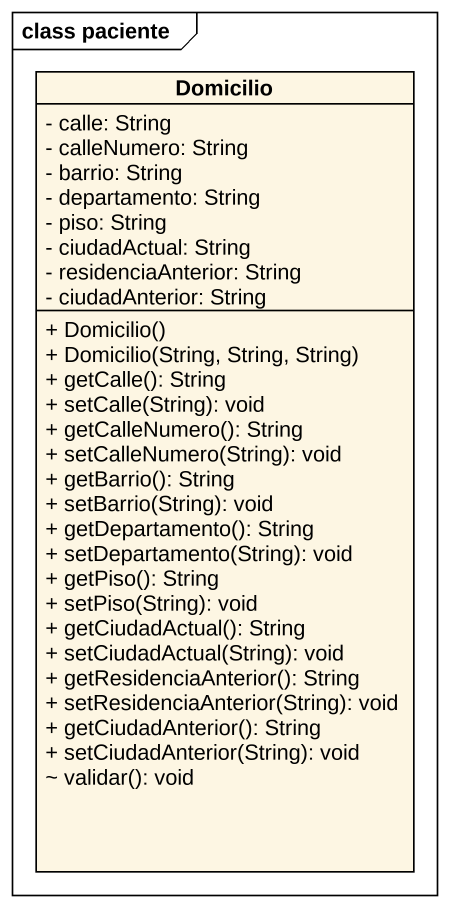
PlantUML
@startuml
mainframe class paciente
hide circle
hide empty members
skinparam classAttributeIconSize 0
class Domicilio {
  - calle: String
  - calleNumero: String
  - barrio: String
  - departamento: String
  - piso: String
  - ciudadActual: String
  - residenciaAnterior: String
  - ciudadAnterior: String
  + Domicilio()
  + Domicilio(String, String, String)
  + getCalle(): String
  + setCalle(String): void
  + getCalleNumero(): String
  + setCalleNumero(String): void
  + getBarrio(): String
  + setBarrio(String): void
  + getDepartamento(): String
  + setDepartamento(String): void
  + getPiso(): String
  + setPiso(String): void
  + getCiudadActual(): String
  + setCiudadActual(String): void
  + getResidenciaAnterior(): String
  + setResidenciaAnterior(String): void
  + getCiudadAnterior(): String
  + setCiudadAnterior(String): void
  ~ validar(): void
}
@enduml
